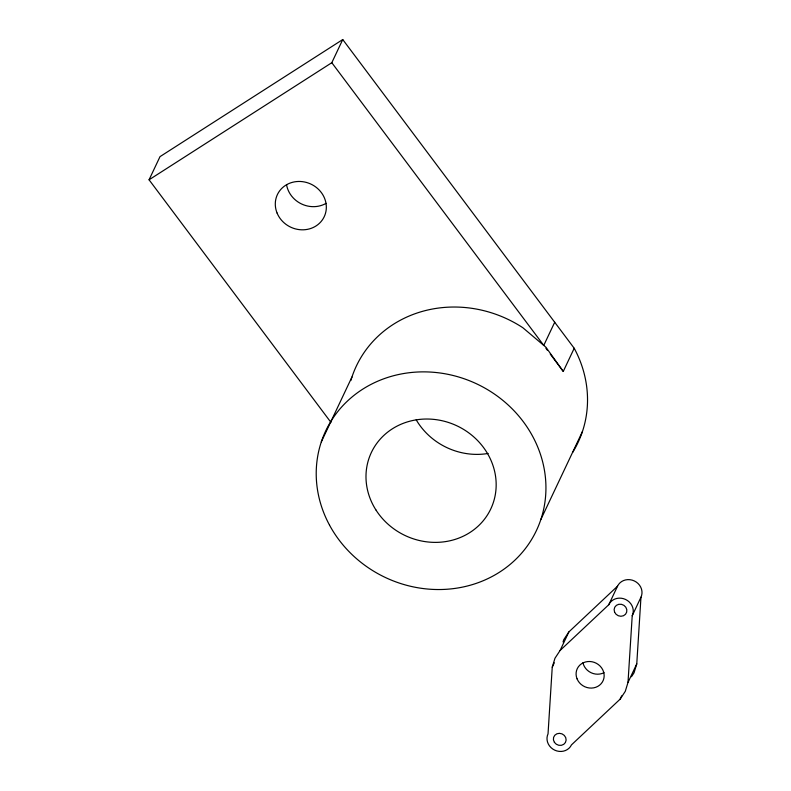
<?xml version="1.0" encoding="UTF-8"?>
<svg xmlns="http://www.w3.org/2000/svg" width="791" height="791" viewBox="0 0 791 791"><rect width="100%" height="100%" fill="white"/><g stroke="black" fill="none" stroke-linecap="round" stroke-linejoin="round"><path stroke-width="1.19" d="M568.858 631.94L560.107 650.459L554.975 658.25L552.247 667.169L548.034 733.86A12.953 11.895 25.3 0 0 554.689 750.135A12.953 11.895 25.3 0 0 571.468 744.885L620.144 699.135L625.276 691.344L628.005 682.425L636.765 663.906L640.967 597.215A12.953 11.895 25.3 0 0 634.313 580.94A12.953 11.895 25.3 0 0 617.534 586.19L568.858 631.94L563.736 639.731L563.044 641.956M628.005 682.425L632.217 615.744L640.967 597.215M636.765 663.906L634.026 672.825L631.465 676.72M330.954 422.394L149.064 179.794L160.009 156.638L342.75 39.55L574.207 348.267A116.544 107.042 25.3 0 1 572.605 452.472M149.064 179.794L331.805 62.707L342.75 39.55M321.304 441.882L351.946 377.05M554.709 322.253L543.763 345.41L331.805 62.707M550.259 354.081L563.261 371.424L574.207 348.267M540.846 519.519L582.433 431.54M552.247 667.169L554.303 662.818M560.107 650.459L608.783 604.71L617.534 586.19M620.144 699.135L621.686 695.872M545.928 348.297L547.372 350.225M563.261 371.424L545.909 347.219L522.811 327.701A116.544 107.042 25.3 0 0 350.858 380.52M488.156 453.451A66.039 60.66 25.3 0 1 416.204 419.823M326.09 203.346A25.895 23.789 25.3 0 1 286.56 184.738M604.057 672.666A14.248 13.081 25.3 0 1 582.937 662.72M608.783 604.71A12.953 11.895 25.3 0 1 625.562 599.459A12.953 11.895 25.3 0 1 632.217 615.744M375.854 509.849A66.039 60.66 25.3 0 0 488.531 513.201A66.039 60.66 25.3 0 0 428.841 419.052A66.039 60.66 25.3 0 0 375.854 509.849M329.531 525.145A116.544 107.042 25.3 0 0 528.348 544.515A116.544 107.042 25.3 0 0 435.347 372.442A116.544 107.042 25.3 0 0 329.531 525.145M277.087 213.056A25.895 23.789 25.3 0 0 320.83 221.856A25.895 23.789 25.3 0 0 304.525 181.989A25.895 23.789 25.3 0 0 277.087 213.056M614.567 612.076A6.476 5.942 25.3 0 0 625.503 614.281A6.476 5.942 25.3 0 0 621.429 604.314A6.476 5.942 25.3 0 0 614.567 612.076M554.392 742.324A6.476 5.942 25.3 0 0 565.436 742.472A6.476 5.942 25.3 0 0 559.425 733.326A6.476 5.942 25.3 0 0 554.392 742.324M577.074 678.876A14.248 13.081 25.3 0 0 601.13 683.721A14.248 13.081 25.3 0 0 592.172 661.79A14.248 13.081 25.3 0 0 577.074 678.876"/></g></svg>
